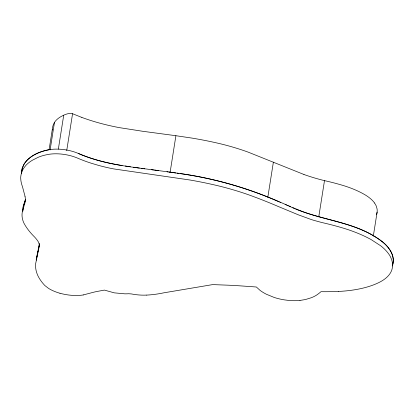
<?xml version="1.0" encoding="UTF-8"?>
<svg xmlns="http://www.w3.org/2000/svg" width="414" height="414" viewBox="0 0 414 414"><rect width="100%" height="100%" fill="white"/><g stroke="black" fill="none" stroke-linecap="round" stroke-linejoin="round"><path stroke-width="0.62" d="M36.235 260.204L39.537 243.768M49.106 149.651L52.345 129.184A76.176 33.513 9 0 1 54.467 122.425A52.614 23.148 9 0 1 63.73 115.201A24.421 10.743 9 0 1 69.624 113.364A2.639 1.159 9 0 1 72.564 113.726L81.868 117.441M50.115 149.909L54.467 122.425M58.353 149.112L63.725 115.201M66.726 150.561L72.564 113.726M170.076 172.55L175.909 135.714L192.039 138.1A150.391 66.162 9 0 1 195.75 138.737A180.457 79.39 9 0 1 221.687 144.103A129.753 57.08 9 0 1 248.048 152.088L303.959 174.491M267.822 197.25L273.375 162.164M318.759 216.879L324.498 180.628A123.838 54.482 9 0 1 343.739 185.669A63.471 27.924 9 0 1 365.422 195.035A43.894 19.313 9 0 1 374.566 203.02M373.314 236.125L377.118 212.108A55.264 24.312 9 0 0 377.04 208.78L376.15 205.758L374.587 203.02M37.938 250.889L36.287 259.107A26.367 11.602 9 0 0 36.235 259.749M39.397 244.415L38.673 247.644M38.088 250.242L38.378 248.938M392.296 265.979C396.405 254.848 387.111 244.467 378.484 238.935C351.589 220.564 317.745 220.119 288.956 206.017M24.736 201.784L25.492 199.491M25.425 199.719L24.933 201.199M392.482 265.483C395.732 255.924 388.865 246.558 381.558 241.207C356.62 221.883 323.924 221.2 295.87 208.863M24.54 202.368L23.106 207.026L22.78 211.176L23.241 206.446L24.835 201.494M24.229 163.809L22.133 168.7L21.461 173.792L21.44 173.047A26.367 11.602 9 0 1 21.45 172.638C22.361 158.904 36.934 151.928 48.899 149.754A26.367 11.602 9 0 1 78.318 153.444C97.621 161.864 118.57 165.388 139.327 168.068M24.266 163.747C29.818 155.659 39.527 151.508 48.899 149.754M83.349 294.918L94.045 292.118A93.947 41.333 9 0 1 96.685 291.544L104.39 290.095L114.285 292.853L124.837 293.836A33.286 14.645 9 0 0 128.666 293.733L131.393 293.935A29.627 13.036 9 0 0 146.416 295.099M299.974 300.44L305.475 299.529L311.271 297.744A49.385 21.725 9 0 0 318.609 293.624A91.551 40.277 9 0 0 320.71 291.922L320.974 291.694A166.925 73.438 9 0 0 338.316 291.446M146.427 295.115L149.625 294.908A79.985 35.19 9 0 0 163.644 292.853L212.656 284.604L228.823 285.215A285.872 125.768 9 0 1 239.566 285.815L256.354 287L260.023 290.333A38.486 16.933 9 0 0 266.388 294.245L274.275 297.485A31.376 13.802 9 0 0 284.03 299.824L288.806 300.445A28.763 12.653 9 0 0 292.041 300.657L293.05 300.688A31.169 13.714 9 0 0 299.969 300.44M141.096 168.312L158.464 170.594M151.54 169.678L153.563 169.942M143.829 168.674L144.76 168.798M154.557 170.076L156.523 170.335M175.909 135.714L142.721 131.279L119.465 127.652A110.792 48.743 9 0 1 81.863 117.441M142.908 168.55L135.45 167.52M166.966 171.738L175.727 172.943M157.496 170.464L167.898 171.862M168.829 171.991L178.481 173.342M133.443 167.23L134.446 167.375M177.104 173.14C215.58 178.175 252.933 189.607 288.191 205.701M128.387 166.485L130.415 166.79M125.307 166.024L127.362 166.335M179.862 173.549C214.033 178.429 247.541 187.739 279.067 201.851M122.192 165.559C107.174 163.225 92.306 159.442 78.318 153.444M59.989 293.262L62.167 293.821A27.386 12.047 9 0 0 83.385 294.949M295.094 208.552L292.786 207.605M290.488 206.653L287.43 205.38M285.142 204.423L286.664 205.065M279.823 202.177L280.583 202.498M39.04 243.541L39.082 243.696A15.39 6.769 9 0 1 39.139 243.975L39.226 245.404A55.29 24.322 9 0 1 38.937 247.8L35.495 264.427A128.019 56.32 9 0 0 36.416 271.791L37.27 274.306A96.747 42.564 9 0 0 42.932 283.388L44.257 284.904A26.367 11.602 9 0 0 44.909 285.582L48.469 288.33A28.1 12.363 9 0 0 53.748 291.078A26.351 11.592 9 0 0 59.983 293.267M25 196.226L22.423 186.497A124.604 54.819 9 0 1 21.735 184.437A105.187 46.275 9 0 1 21.518 183.661A113.793 50.063 9 0 1 20.7 177.725L20.71 177.316A99.748 43.884 9 0 1 23.489 168.488L25.865 165.393A77.563 34.124 9 0 1 32.494 160.171L37.995 157.382A48.485 21.331 9 0 1 44.997 155.095L48.159 154.432A26.367 11.602 9 0 1 77.578 158.122A84.906 37.353 9 0 0 90.971 163.137L98.511 165.383A90.381 39.76 9 0 0 113.85 168.933L190.114 180.028A204.231 89.848 9 0 1 219.487 186.119A154.546 67.989 9 0 1 250.905 195.62A311.887 137.21 9 0 1 278.327 206.529L298.235 214.788L310.981 219.436A72.103 31.723 9 0 0 314.542 220.538L321.869 222.53A148.435 65.303 9 0 1 344.308 228.44L348.495 229.791A88.198 38.802 9 0 1 371.099 239.556L380.818 245.88A69.003 30.357 9 0 1 388.591 253.792A65.05 28.618 9 0 1 390.562 257.022L391.535 259.366A78.955 34.735 9 0 1 392.529 266.155L392.431 267.097A71.669 31.531 9 0 1 380.212 281.877A91.525 40.267 9 0 1 338.321 291.451M25 196.226A90.174 39.672 9 0 1 25.311 201.659L22.832 209.976A82.05 36.096 9 0 0 22.625 219.513A82.35 36.23 9 0 0 23.733 222.706L23.996 223.249A129.799 57.101 9 0 0 34.585 237.015A69.154 30.424 9 0 1 38.217 241.662A23.707 10.428 9 0 1 39.04 243.541M52.376 130.058A90.511 39.822 9 0 1 52.345 129.184M324.493 180.644A104.53 45.99 9 0 1 303.943 174.501M377.087 212.103A48.091 21.155 9 0 1 376.502 214.493"/></g></svg>
